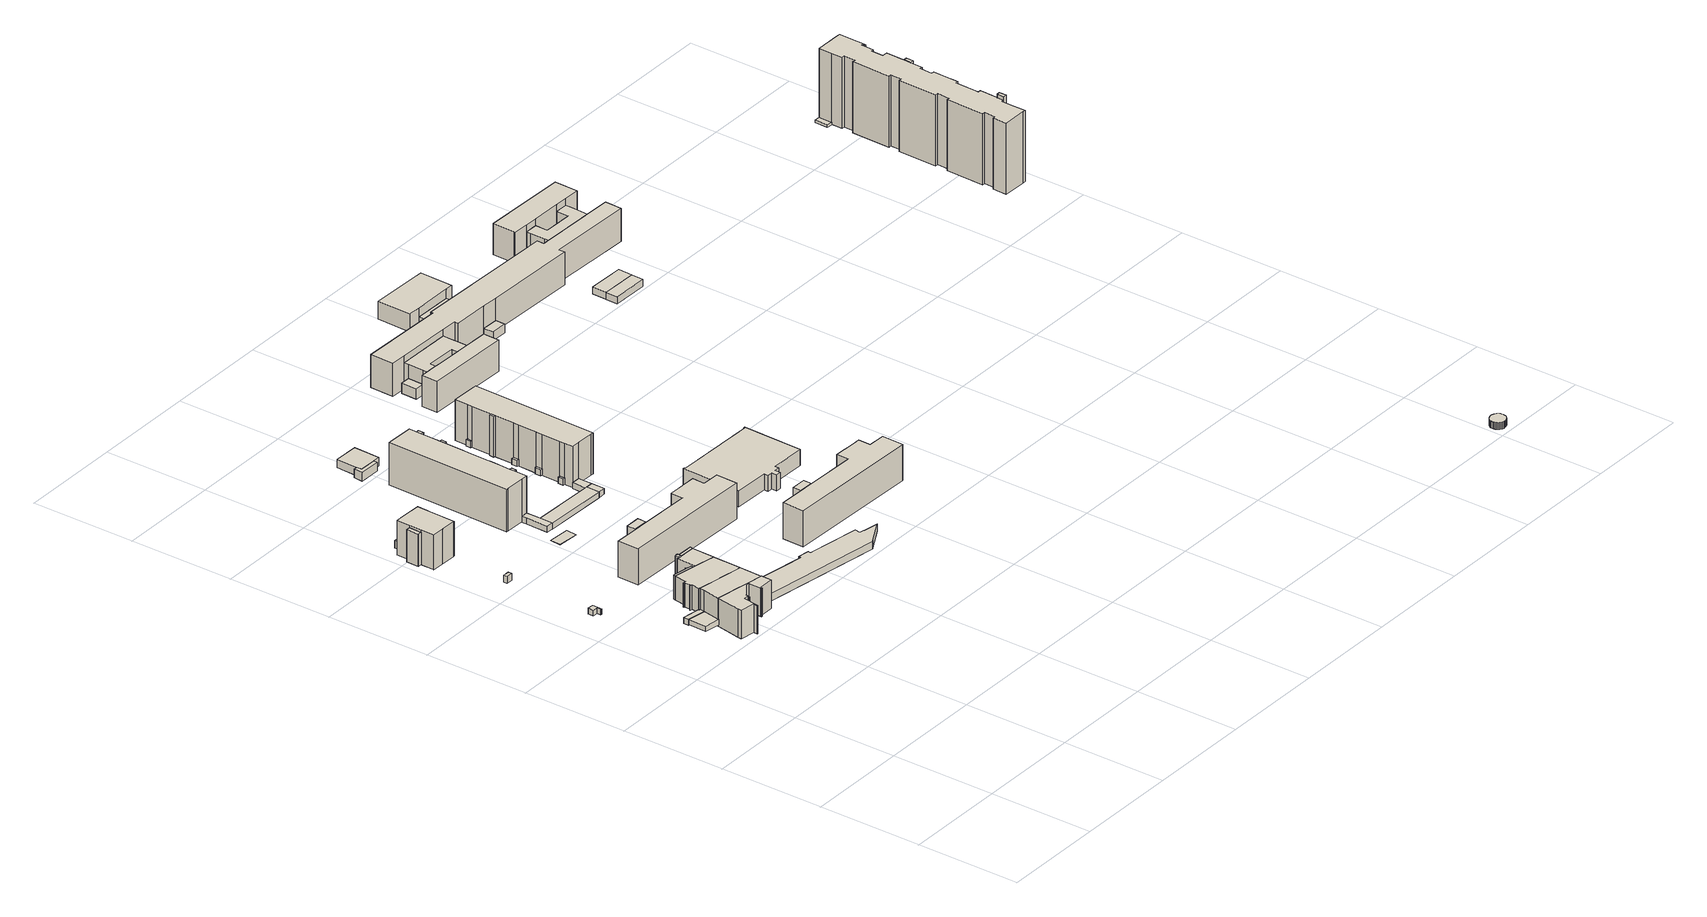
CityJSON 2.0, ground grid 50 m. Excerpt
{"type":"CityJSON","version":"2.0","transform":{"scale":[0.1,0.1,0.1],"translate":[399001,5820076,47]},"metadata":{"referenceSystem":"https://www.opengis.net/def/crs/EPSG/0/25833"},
"CityObjects":{
"building1":{"type":"Building","attributes":{"Gemeindeschluessel":"11000011","BezugspunktDach":"2200","function":"51009_1610","measuredHeight":2.75,"storeysAboveGround":0},"address":[{"country":"Germany","locality":"Berlin"}],"geometry":[{"type":"Solid","lod":"1","boundaries":[[[[0,1,2,3,4,5]],[[6,7,8,9,10,11]],[[6,11,5,4]],[[7,6,4,3]],[[8,7,3,2]],[[9,8,2,1]],[[10,9,1,0]],[[11,10,0,5]]]]}]},
"building2":{"type":"Building","attributes":{"Gemeindeschluessel":"11000011","BezugspunktDach":"2200","function":"51009_1610","measuredHeight":3.23,"storeysAboveGround":0},"address":[{"country":"Germany","locality":"Berlin"}],"geometry":[{"type":"Solid","lod":"1","boundaries":[[[[12,13,14,15]],[[16,17,18,19]],[[16,19,15,14]],[[17,16,14,13]],[[18,17,13,12]],[[19,18,12,15]]]]}]},
"building3":{"type":"Building","attributes":{"Gemeindeschluessel":"11000011","BezugspunktDach":"2200","function":"51009_1610","measuredHeight":2.9,"storeysAboveGround":0},"address":[{"country":"Germany","locality":"Berlin"}],"geometry":[{"type":"Solid","lod":"1","boundaries":[[[[20,21,22,23,24,25,26,27,28]],[[29,30,31,32,33,34,35,36,37]],[[29,37,28,27]],[[30,29,27,26]],[[31,30,26,25]],[[32,31,25,24]],[[33,32,24,23]],[[34,33,23,22]],[[35,34,22,21]],[[36,35,21,20]],[[37,36,20,28]]]]}]},
"building4":{"type":"Building","attributes":{"Gemeindeschluessel":"11000011","function":"31001_1010"},"address":[{"country":"Germany","locality":"Berlin","thoroughfareNumber":"19C","thoroughfareName":"Allee der Kosmonauten"}],"children":["building4-1","building4-2","building4-3","building4-4"]},
"building4-1":{"type":"BuildingPart","attributes":{"BezugspunktDach":"2200","measuredHeight":17.3,"storeysAboveGround":5},"parents":["building4"],"geometry":[{"type":"MultiSurface","lod":"1","boundaries":[[[38,39,40,41,42,43,44,45,46,47,48,49,50,51,52]],[[53,54,55,56,57,58,59,60,61,62,63,64,65,66,67]],[[53,67,52,51]],[[54,53,51,50]],[[68,69,70,50,49]],[[55,54,71,72]],[[56,55,49,48]],[[57,56,48,47]],[[58,57,47,46]],[[73,74,46,45]],[[59,58,74,75,76]],[[60,59,76,77,78,73,45,44]],[[79,80,81,82,83,61,60,44,43]],[[62,61,43,42]],[[63,62,42,41]],[[64,63,41,40]],[[65,64,40,39]],[[66,65,39,38]],[[67,66,38,52]],[[72,71,70,69,68]],[[76,75,74,73]],[[73,78,77,76]],[[83,82,81,80,79]]]}]},
"building4-2":{"type":"BuildingPart","attributes":{"BezugspunktDach":"2200","measuredHeight":12.44,"storeysAboveGround":5},"parents":["building4"],"geometry":[{"type":"MultiSurface","lod":"1","boundaries":[[[78,84,85,74]],[[86,87,77,75]],[[86,75,74,85]],[[88,89,90,85,84]],[[81,89,87,84,78]],[[87,86,91,90,89,88]],[[77,87,89,81]],[[75,77,78,74]]]}]},
"building4-3":{"type":"BuildingPart","attributes":{"BezugspunktDach":"2200","measuredHeight":15.33,"storeysAboveGround":5},"parents":["building4"],"geometry":[{"type":"MultiSurface","lod":"1","boundaries":[[[92,69,68,93,94,95]],[[96,97,72,71,98,99]],[[96,99,95,94]],[[97,96,94,93]],[[72,97,93,68]],[[98,71,69,92]],[[99,98,92,95]],[[72,100,68,69,71]]]}]},
"building4-4":{"type":"BuildingPart","attributes":{"BezugspunktDach":"2200","measuredHeight":3.48,"storeysAboveGround":5},"parents":["building4"],"geometry":[{"type":"Solid","lod":"1","boundaries":[[[[89,81,80,101,102,90]],[[103,104,83,82,105,106]],[[103,106,90,102]],[[104,103,102,101]],[[83,104,101,80]],[[105,82,81,77,87]],[[106,105,87,86,90]],[[82,83,80,81]],[[87,77,81,89]],[[89,90,86,87]]]]}]},
"building5":{"type":"Building","attributes":{"Gemeindeschluessel":"11000011","BezugspunktDach":"2200","function":"51009_1610","measuredHeight":3,"storeysAboveGround":0},"address":[{"country":"Germany","locality":"Berlin"}],"geometry":[{"type":"Solid","lod":"1","boundaries":[[[[107,108,109,110]],[[111,112,113,114]],[[111,114,110,109]],[[112,111,109,108]],[[113,112,108,107]],[[114,113,107,110]]]]}]},
"building6":{"type":"Building","attributes":{"Gemeindeschluessel":"11000011","BezugspunktDach":"2200","function":"51009_1610","measuredHeight":11.82,"storeysAboveGround":0},"address":[{"country":"Germany","locality":"Berlin"}],"geometry":[{"type":"Solid","lod":"1","boundaries":[[[[115,116,117,118]],[[119,120,121,122]],[[119,122,118,117]],[[120,119,117,116]],[[121,120,116,115]],[[122,121,115,118]]]]}]},
"building7":{"type":"Building","attributes":{"Gemeindeschluessel":"11000011","BezugspunktDach":"2200","function":"31001_2523","measuredHeight":0.053,"storeysAboveGround":1},"address":[{"country":"Germany","locality":"Berlin","thoroughfareNumber":"18 (1)","thoroughfareName":"Allee der Kosmonauten"}],"geometry":[{"type":"Solid","lod":"1","boundaries":[[[[123,124,125,126]],[[127,128,129,130]],[[127,130,126,125]],[[128,127,125,124]],[[129,128,124,123]],[[130,129,123,126]]]]}]},
"building8":{"type":"Building","attributes":{"Gemeindeschluessel":"11000011","BezugspunktDach":"2200","function":"51009_1610","measuredHeight":2.83,"storeysAboveGround":0},"address":[{"country":"Germany","locality":"Berlin"}],"geometry":[{"type":"Solid","lod":"1","boundaries":[[[[131,132,133,134,135,136]],[[137,138,139,140,141,142]],[[137,142,136,135]],[[138,137,135,134]],[[139,138,134,133]],[[140,139,133,132]],[[141,140,132,131]],[[142,141,131,136]]]]}]},
"building9":{"type":"Building","attributes":{"Gemeindeschluessel":"11000011","function":"31001_3022"},"address":[{"country":"Germany","locality":"Berlin","thoroughfareNumber":"18 (4)","thoroughfareName":"Allee der Kosmonauten"}],"children":["building9-1","building9-2","building9-3","building9-4","building9-5","building9-6","building9-7","building9-8"]},
"building9-1":{"type":"BuildingPart","attributes":{"BezugspunktDach":"2200","measuredHeight":13.58,"storeysAboveGround":4},"parents":["building9"],"geometry":[{"type":"MultiSurface","lod":"1","boundaries":[[[143,144,145,146,147,148,149,150,151,152,153,154,155,156,157,158,159,160,161,162,163,164,165,166]],[[167,168,169,170,171,172,173,174,175,176,177,178,179,180,181,182,183,184,185,186,187,188,189,190]],[[167,190,166,165]],[[168,167,165,164]],[[169,168,191,192,193,194,195,164,163]],[[170,169,196,197,198,199,163,162]],[[200,198,197,201,171,170,162,161]],[[202,200,203,161,160]],[[172,171,201,204]],[[173,172,205,204,206,207,202,160,159]],[[208,209,210,159,158]],[[175,174,158,157]],[[176,175,157,156]],[[177,176,156,155]],[[178,177,155,154]],[[179,178,154,153]],[[180,179,153,152]],[[181,180,152,151]],[[182,181,151,150]],[[183,182,150,149]],[[184,183,149,148]],[[185,184,148,147]],[[186,185,147,146]],[[187,186,146,145]],[[188,187,145,144]],[[189,188,144,143]],[[190,189,143,166]],[[195,194,193,192,191]],[[199,198,197,196]],[[201,197,198,200]],[[204,201,203,200,202]],[[202,207,206,204,205]],[[211,174,173,210,209,208]]]}]},
"building9-2":{"type":"BuildingPart","attributes":{"BezugspunktDach":"2200","measuredHeight":11.63,"storeysAboveGround":4},"parents":["building9"],"geometry":[{"type":"MultiSurface","lod":"1","boundaries":[[[212,213,214,215,216,217,218,219,220,221,222,223,224,225,226,227]],[[228,229,230,231,232,233,234,235,236,237,238,239,240,241,242,243]],[[228,243,227,226]],[[229,228,226,225]],[[230,229,225,224]],[[231,230,224,223]],[[232,231,223,222]],[[233,232,222,221]],[[234,233,221,220]],[[236,235,219,218]],[[238,237,217,216]],[[242,241,213,212]],[[243,242,212,227]],[[234,220,219,235]],[[236,244,218,217,237,245]],[[239,238,216,215]],[[239,246,215,214,240]],[[247,241,240,214,213]]]}]},
"building9-3":{"type":"BuildingPart","attributes":{"BezugspunktDach":"2200","measuredHeight":11.73,"storeysAboveGround":4},"parents":["building9"],"geometry":[{"type":"Solid","lod":"1","boundaries":[[[[248,249,250,251,252,253,254,255,256]],[[257,258,259,260,261,262,263,237,236]],[[257,236,256,255]],[[258,257,255,254]],[[259,258,254,253]],[[260,259,253,252]],[[261,260,252,251]],[[262,261,251,250]],[[237,263,249,248]],[[236,237,248,256],[236,218,217,237]],[[263,262,250,249]],[[218,236,237,217]]]]}]},
"building9-4":{"type":"BuildingPart","attributes":{"BezugspunktDach":"2200","measuredHeight":2.56,"storeysAboveGround":4},"parents":["building9"],"geometry":[{"type":"MultiSurface","lod":"1","boundaries":[[[194,193,22,21,20,264]],[[265,266,267,192,191,268]],[[265,268,264,20]],[[266,265,20,21]],[[267,266,21,22]],[[192,267,269,196,193]],[[268,191,194,264]],[[22,193,196,269]],[[192,193,194,191]]]}]},
"building9-5":{"type":"BuildingPart","attributes":{"BezugspunktDach":"2200","measuredHeight":3.49,"storeysAboveGround":4},"parents":["building9"],"geometry":[{"type":"MultiSurface","lod":"1","boundaries":[[[270,271,272,273,274,275,276,277,278,279,280,281,209,208]],[[282,283,284,285,286,287,288,289,290,291,292,293,294,295]],[[282,295,174,173]],[[283,282,206,296,281]],[[284,283,281,280]],[[285,284,280,279]],[[286,285,279,278]],[[287,286,278,277]],[[288,287,277,276]],[[289,288,276,275]],[[290,289,275,274]],[[291,290,274,273]],[[292,291,273,272]],[[293,292,272,271]],[[294,293,271,270]],[[295,294,270,208]],[[173,174,208,209]],[[297,209,281,296,206]]]}]},
"building9-6":{"type":"BuildingPart","attributes":{"BezugspunktDach":"2200","measuredHeight":12.5,"storeysAboveGround":4},"parents":["building9"],"geometry":[{"type":"MultiSurface","lod":"1","boundaries":[[[198,200,202,207,216,215,214,213,298,299,300,301,302,199]],[[269,303,304,305,306,307,308,309,296,206,204,201,197,196]],[[269,22,193,199,302]],[[303,269,302,301]],[[304,303,301,300]],[[305,304,300,299]],[[306,305,299,298]],[[307,306,298,213]],[[213,241,240,308,307,213,214]],[[214,240,239,309,308,214,215]],[[238,296,309,215,216],[216,215,239,238]],[[206,209,281,216,207]],[[196,193,22,269]],[[240,241,213,214]],[[239,240,214,215]],[[216,238,239,215]],[[296,281,209,206]],[[204,206,207,202]],[[204,310,202,200,201]],[[311,197,201,200,198]],[[197,312,198,199,196]]]}]},
"building9-7":{"type":"BuildingPart","attributes":{"BezugspunktDach":"2200","measuredHeight":11.63,"storeysAboveGround":4},"parents":["building9"],"geometry":[{"type":"Solid","lod":"1","boundaries":[[[[219,313,314,315,316,317,318,319,320,220]],[[321,322,323,324,325,326,327,328,235,234]],[[321,234,220,320]],[[322,321,320,319]],[[323,322,319,318]],[[324,323,318,317]],[[325,324,317,316]],[[326,325,316,315]],[[327,326,315,314]],[[328,327,314,313]],[[235,328,313,219]],[[235,219,220,234]]]]}]},
"building9-8":{"type":"BuildingPart","attributes":{"BezugspunktDach":"2200","measuredHeight":11.85,"storeysAboveGround":4},"parents":["building9"],"geometry":[{"type":"MultiSurface","lod":"1","boundaries":[[[329,330,331,332,333,334]],[[335,336,337,338,263,262]],[[335,262,334,333]],[[336,335,333,332]],[[337,336,332,331]],[[338,337,331,330]],[[263,338,330,329]],[[250,249,329,334]],[[262,263,249,250]]]}]},
"building10":{"type":"Building","attributes":{"name":"Hein-Moeller-Schule","Gemeindeschluessel":"11000011","function":"31001_3022"},"address":[{"country":"Germany","locality":"Berlin","thoroughfareNumber":"18","thoroughfareName":"Allee der Kosmonauten"}],"children":["building10-1","building10-2","building10-3"]},
"building10-1":{"type":"BuildingPart","attributes":{"BezugspunktDach":"2200","measuredHeight":17.1,"storeysAboveGround":5},"parents":["building10"],"geometry":[{"type":"MultiSurface","lod":"1","boundaries":[[[339,340,341,342,343,344,345,346,347,348,349,350]],[[351,352,353,354,355,356,357,358,359,360,361,362]],[[351,362,350,349]],[[352,351,349,348]],[[353,352,363,364]],[[354,353,347,346]],[[355,354,346,345]],[[356,355,345,344]],[[365,366,367,368,357,356,344,343]],[[358,357,343,342]],[[359,358,342,341]],[[360,359,341,340]],[[361,360,340,339]],[[362,361,339,350]],[[364,363,348,347]],[[368,367,366,365]]]}]},
"building10-2":{"type":"BuildingPart","attributes":{"BezugspunktDach":"2200","measuredHeight":3.68,"storeysAboveGround":5},"parents":["building10"],"geometry":[{"type":"Solid","lod":"1","boundaries":[[[[365,369,370,366]],[[371,372,368,367]],[[371,367,366,370]],[[372,371,370,369]],[[368,372,369,365]],[[367,368,365,366]]]]}]},
"building10-3":{"type":"BuildingPart","attributes":{"BezugspunktDach":"2200","measuredHeight":17.15,"storeysAboveGround":5},"parents":["building10"],"geometry":[{"type":"MultiSurface","lod":"1","boundaries":[[[373,374,375,376]],[[377,378,364,363]],[[377,363,376,375]],[[378,377,375,374]],[[364,378,374,373]],[[363,348,347,379,373,376]],[[364,379,347,348,363]]]}]},
"building11":{"type":"Building","attributes":{"Gemeindeschluessel":"11000011","BezugspunktDach":"2200","function":"31001_1024","measuredHeight":20.33,"storeysAboveGround":6},"address":[{"country":"Germany","locality":"Berlin","thoroughfareNumber":"20","thoroughfareName":"Allee der Kosmonauten"}],"geometry":[{"type":"Solid","lod":"1","boundaries":[[[[380,381,382,383,384,385,386,387,388,389,390,391,392,393,394,395,396]],[[397,398,399,400,401,402,403,404,405,406,407,408,409,410,411,412,413]],[[397,413,396,395]],[[398,397,395,394]],[[399,398,394,393]],[[400,399,393,392]],[[401,400,392,391]],[[402,401,391,390]],[[403,402,390,389]],[[404,403,389,388]],[[405,404,388,387]],[[406,405,387,386]],[[407,406,386,385]],[[408,407,385,384]],[[409,408,384,383]],[[410,409,383,382]],[[411,410,382,381]],[[412,411,381,380]],[[413,412,380,396]]]]}]},
"building12":{"type":"Building","attributes":{"Gemeindeschluessel":"11000011","BezugspunktDach":"2200","function":"51009_1610","measuredHeight":20.14,"storeysAboveGround":0},"address":[{"country":"Germany","locality":"Berlin"}],"geometry":[{"type":"Solid","lod":"1","boundaries":[[[[414,415,384,383]],[[416,417,418,419]],[[416,419,383,384]],[[417,416,384,415]],[[418,417,415,414]],[[419,418,414,383]]]]}]},
"building13":{"type":"Building","attributes":{"Gemeindeschluessel":"11000011","BezugspunktDach":"2200","function":"51009_1610","measuredHeight":3,"storeysAboveGround":0},"address":[{"country":"Germany","locality":"Berlin"}],"geometry":[{"type":"Solid","lod":"1","boundaries":[[[[420,421,422,423]],[[424,425,426,427]],[[424,427,423,422]],[[425,424,422,421]],[[426,425,421,420]],[[427,426,420,423]]]]}]},
"building14":{"type":"Building","attributes":{"Gemeindeschluessel":"11000011","BezugspunktDach":"2200","function":"51009_1610","measuredHeight":4.1,"storeysAboveGround":0},"address":[{"country":"Germany","locality":"Berlin"}],"geometry":[{"type":"Solid","lod":"1","boundaries":[[[[428,429,430,431,432,433]],[[434,435,436,437,438,439]],[[434,439,433,432]],[[435,434,432,431]],[[436,435,431,430]],[[437,436,430,429]],[[438,437,429,428]],[[439,438,428,433]]]]}]},
"building15":{"type":"Building","attributes":{"Gemeindeschluessel":"11000011","BezugspunktDach":"2200","function":"51009_1610","measuredHeight":7.69,"storeysAboveGround":0},"address":[{"country":"Germany","locality":"Berlin"}],"geometry":[{"type":"Solid","lod":"1","boundaries":[[[[440,441,442,443]],[[444,445,446,447]],[[444,447,443,442]],[[445,444,442,441]],[[446,445,441,440]],[[447,446,440,443]]]]}]},
"building16":{"type":"Building","attributes":{"Gemeindeschluessel":"11000011","BezugspunktDach":"2200","function":"31001_2140","measuredHeight":2.82,"storeysAboveGround":1},"address":[{"country":"Germany","locality":"Berlin","thoroughfareNumber":"20 (2)","thoroughfareName":"Allee der Kosmonauten"}],"geometry":[{"type":"Solid","lod":"1","boundaries":[[[[448,449,450,451,452]],[[453,454,455,456,457]],[[453,457,452,451]],[[454,453,451,450]],[[455,454,450,449]],[[456,455,449,448]],[[457,456,448,452]]]]}]},
"building17":{"type":"Building","attributes":{"Gemeindeschluessel":"11000011","BezugspunktDach":"2200","function":"51009_1610","measuredHeight":19.96,"storeysAboveGround":0},"address":[{"country":"Germany","locality":"Berlin"}],"geometry":[{"type":"Solid","lod":"1","boundaries":[[[[458,459,390,389]],[[460,461,462,463]],[[460,463,389,390]],[[461,460,390,459]],[[462,461,459,458]],[[463,462,458,389]]]]}]},
"building18":{"type":"Building","attributes":{"Gemeindeschluessel":"11000011","BezugspunktDach":"2200","function":"31001_2523","measuredHeight":4.01,"storeysAboveGround":1},"address":[{"country":"Germany","locality":"Berlin","thoroughfareNumber":"22 (5)","thoroughfareName":"Allee der Kosmonauten"}],"geometry":[{"type":"Solid","lod":"1","boundaries":[[[[429,464,465,466,431,430]],[[467,468,469,470,471,472]],[[467,472,430,431]],[[468,467,431,466]],[[469,468,466,465]],[[470,469,465,464]],[[471,470,464,429]],[[472,471,429,430]]]]}]},
"building19":{"type":"Building","attributes":{"Gemeindeschluessel":"11000011","BezugspunktDach":"2200","function":"51009_1610","measuredHeight":19.93,"storeysAboveGround":0},"address":[{"country":"Germany","locality":"Berlin"}],"geometry":[{"type":"Solid","lod":"1","boundaries":[[[[473,474,392,391]],[[475,476,477,478]],[[475,478,391,392]],[[476,475,392,474]],[[477,476,474,473]],[[478,477,473,391]]]]}]},
"building20":{"type":"Building","attributes":{"Gemeindeschluessel":"11000011","function":"51009_1610"},"address":[{"country":"Germany","locality":"Berlin"}],"children":["building20-1","building20-2"]},
"building20-1":{"type":"BuildingPart","attributes":{"BezugspunktDach":"2200","measuredHeight":2.73,"storeysAboveGround":0},"parents":["building20"],"geometry":[{"type":"Solid","lod":"1","boundaries":[[[[449,479,480,481,482,450]],[[483,484,485,486,455,454]],[[483,454,450,482]],[[484,483,482,481]],[[485,484,481,480]],[[486,485,480,479]],[[454,455,449,450]],[[455,486,479,449]]]]}]},
"building20-2":{"type":"BuildingPart","attributes":{"BezugspunktDach":"2200","measuredHeight":2.73,"storeysAboveGround":0},"parents":["building20"],"geometry":[{"type":"Solid","lod":"1","boundaries":[[[[487,479,449,448]],[[455,486,488,456]],[[455,456,448,449]],[[488,486,479,487]],[[456,488,487,448]],[[486,455,449,479]]]]}]},
"building21":{"type":"Building","attributes":{"Gemeindeschluessel":"11000011","BezugspunktDach":"2200","function":"51009_1610","measuredHeight":3,"storeysAboveGround":0},"address":[{"country":"Germany","locality":"Berlin"}],"geometry":[{"type":"Solid","lod":"1","boundaries":[[[[489,490,491,492]],[[493,494,495,496]],[[493,496,492,491]],[[494,493,491,490]],[[495,494,490,489]],[[496,495,489,492]]]]}]},
"building22":{"type":"Building","attributes":{"Gemeindeschluessel":"11000011","BezugspunktDach":"2200","function":"51009_1610","measuredHeight":3,"storeysAboveGround":0},"address":[{"country":"Germany","locality":"Berlin"}],"geometry":[{"type":"Solid","lod":"1","boundaries":[[[[497,498,499,500]],[[501,502,503,504]],[[501,504,500,499]],[[502,501,499,498]],[[503,502,498,497]],[[504,503,497,500]]]]}]},
"building23":{"type":"Building","attributes":{"Gemeindeschluessel":"11000011","BezugspunktDach":"2200","function":"51009_1610","measuredHeight":3,"storeysAboveGround":0},"address":[{"country":"Germany","locality":"Berlin"}],"geometry":[{"type":"Solid","lod":"1","boundaries":[[[[505,506,507,508]],[[509,510,511,512]],[[509,512,508,507]],[[510,509,507,506]],[[511,510,506,505]],[[512,511,505,508]]]]}]},
"building24":{"type":"Building","attributes":{"Gemeindeschluessel":"11000011","BezugspunktDach":"2200","function":"51009_1610","measuredHeight":19.4,"storeysAboveGround":0},"address":[{"country":"Germany","locality":"Berlin"}],"geometry":[{"type":"Solid","lod":"1","boundaries":[[[[513,514,515,516]],[[517,518,519,520]],[[517,520,516,515]],[[518,517,515,514]],[[519,518,514,513]],[[520,519,513,516]]]]}]},
"building25":{"type":"Building","attributes":{"Gemeindeschluessel":"11000011","BezugspunktDach":"2200","function":"31001_1024","measuredHeight":19.69,"storeysAboveGround":6},"address":[{"country":"Germany","locality":"Berlin","thoroughfareNumber":"20 (1)","thoroughfareName":"Allee der Kosmonauten"}],"geometry":[{"type":"Solid","lod":"1","boundaries":[[[[521,522,523,524,525,526,527,528,514,513,529,530,531,532,533,534,535]],[[536,537,538,539,540,541,542,543,544,545,546,547,548,549,550,551,552]],[[536,552,535,534]],[[537,536,534,533]],[[538,537,533,532]],[[539,538,532,531]],[[540,539,531,530]],[[541,540,530,529]],[[542,541,529,513]],[[543,542,513,514]],[[544,543,514,528]],[[545,544,528,527]],[[546,545,527,526]],[[547,546,526,525]],[[548,547,525,524]],[[549,548,524,523]],[[550,549,523,522]],[[551,550,522,521]],[[552,551,521,535]]]]}]},
"building26":{"type":"Building","attributes":{"Gemeindeschluessel":"11000011","BezugspunktDach":"2200","function":"51009_1610","measuredHeight":3,"storeysAboveGround":0},"address":[{"country":"Germany","locality":"Berlin"}],"geometry":[{"type":"Solid","lod":"1","boundaries":[[[[553,554,555,556]],[[557,558,559,560]],[[557,560,556,555]],[[558,557,555,554]],[[559,558,554,553]],[[560,559,553,556]]]]}]},
"building27":{"type":"Building","attributes":{"name":"Oberstufenzentrum Energietechnik II","Gemeindeschluessel":"11000011","function":"31001_3022"},"address":[{"country":"Germany","locality":"Berlin","thoroughfareNumber":"18 (3)","thoroughfareName":"Allee der Kosmonauten"}],"children":["building27-1","building27-2","building27-3"]},
"building27-1":{"type":"BuildingPart","attributes":{"BezugspunktDach":"2200","measuredHeight":17.31,"storeysAboveGround":5},"parents":["building27"],"geometry":[{"type":"MultiSurface","lod":"1","boundaries":[[[561,562,563,564,565,566,567,568,569,570,571,572]],[[573,574,575,576,577,578,579,580,581,582,583,584]],[[573,584,572,571]],[[574,573,571,570]],[[575,574,570,585,586]],[[576,575,569,568]],[[577,576,568,567]],[[578,577,567,566]],[[587,588,589,590,579,578,566,565]],[[580,579,565,564]],[[581,580,564,563]],[[582,581,563,562]],[[583,582,562,561]],[[584,583,561,572]],[[586,585,570,569]],[[590,589,588,587]]]}]},
"building27-2":{"type":"BuildingPart","attributes":{"BezugspunktDach":"2200","measuredHeight":17.15,"storeysAboveGround":5},"parents":["building27"],"geometry":[{"type":"MultiSurface","lod":"1","boundaries":[[[591,592,593,594]],[[595,596,586,585]],[[595,585,594,593]],[[596,595,593,592]],[[586,596,592,591]],[[585,570,569,591,594]],[[586,597,569,570,585]]]}]},
"building27-3":{"type":"BuildingPart","attributes":{"BezugspunktDach":"2200","measuredHeight":5.05,"storeysAboveGround":5},"parents":["building27"],"geometry":[{"type":"Solid","lod":"1","boundaries":[[[[587,598,599,588]],[[600,601,590,589]],[[600,589,588,599]],[[601,600,599,598]],[[590,601,598,587]],[[589,590,587,588]]]]}]},
"building28":{"type":"Building","attributes":{"Gemeindeschluessel":"11000011","BezugspunktDach":"2200","function":"31001_3211","measuredHeight":7.7,"storeysAboveGround":2},"address":[{"country":"Germany","locality":"Berlin","thoroughfareNumber":"18 (2)","thoroughfareName":"Allee der Kosmonauten"}],"geometry":[{"type":"Solid","lod":"1","boundaries":[[[[602,603,604,605,606,607,608,609,610,611,612,613,614,615,616,617]],[[618,619,620,621,622,623,624,625,626,627,628,629,630,631,632,633]],[[618,633,617,616]],[[619,618,616,615]],[[620,619,615,614]],[[621,620,614,613]],[[622,621,613,612]],[[623,622,612,611]],[[624,623,611,610]],[[625,624,610,609]],[[626,625,609,608]],[[627,626,608,607]],[[628,627,607,606]],[[629,628,606,605]],[[630,629,605,604]],[[631,630,604,603]],[[632,631,603,602]],[[633,632,602,617]]]]}]},
"building29":{"type":"Building","attributes":{"Gemeindeschluessel":"11000011","BezugspunktDach":"2200","function":"51009_1610","measuredHeight":5,"storeysAboveGround":0},"address":[{"country":"Germany","locality":"Berlin"}],"geometry":[{"type":"Solid","lod":"1","boundaries":[[[[634,635,636,637]],[[638,639,640,641]],[[638,641,637,636]],[[639,638,636,635]],[[640,639,635,634]],[[641,640,634,637]]]]}]},
"building30":{"type":"Building","attributes":{"Gemeindeschluessel":"11000011","BezugspunktDach":"2200","function":"51009_1610","measuredHeight":4.64,"storeysAboveGround":0},"address":[{"country":"Germany","locality":"Berlin"}],"geometry":[{"type":"Solid","lod":"1","boundaries":[[[[642,643,644,645]],[[646,647,648,649]],[[646,649,645,644]],[[647,646,644,643]],[[648,647,643,642]],[[649,648,642,645]]]]}]},
"building31":{"type":"Building","attributes":{"Gemeindeschluessel":"11000011","function":"31001_3020"},"address":[{"country":"Germany","locality":"Berlin","thoroughfareNumber":"22","thoroughfareName":"Allee der Kosmonauten"}],"children":["building31-1","building31-2","building31-3","building31-4","building31-5","building31-6","building31-7","building31-8"]},
"building31-1":{"type":"BuildingPart","attributes":{"BezugspunktDach":"2200","measuredHeight":14.92,"storeysAboveGround":4},"parents":["building31"],"geometry":[{"type":"MultiSurface","lod":"1","boundaries":[[[650,651,652,653,654,655,656,657]],[[658,659,660,661,662,663,664,665]],[[658,665,657,656]],[[659,658,656,655]],[[666,667,655,654]],[[660,659,668,669,670]],[[661,660,654,653]],[[671,672,653,652]],[[662,661,673,674]],[[663,662,652,651]],[[664,663,651,650]],[[665,664,650,657]],[[670,669,668,667,666]],[[674,673,672,671]]]}]},
"building31-2":{"type":"BuildingPart","attributes":{"BezugspunktDach":"2200","measuredHeight":11.68,"storeysAboveGround":4},"parents":["building31"],"geometry":[{"type":"MultiSurface","lod":"1","boundaries":[[[666,675,676,672,671,677,678,679,680,681,682,667]],[[640,639,683,684,685,686,674,673,687,688,669,668]],[[640,668,667,682]],[[639,640,682,681]],[[683,639,681,680]],[[685,684,679,678]],[[686,685,678,677]],[[674,686,677,671]],[[687,673,672,676]],[[688,687,676,675]],[[669,688,675,666]],[[689,684,683,680,679]],[[673,674,671,672]],[[668,669,666,667]]]}]},
"building31-3":{"type":"BuildingPart","attributes":{"BezugspunktDach":"2200","measuredHeight":11.57,"storeysAboveGround":4},"parents":["building31"],"geometry":[{"type":"Solid","lod":"1","boundaries":[[[[690,691,692,693,694,695,696,697,698,699,700,701]],[[702,703,704,705,706,707,708,709,710,711,712,713]],[[702,713,701,700]],[[703,702,700,699]],[[704,703,699,698]],[[706,705,697,696]],[[707,706,696,695]],[[708,707,695,694]],[[710,709,693,692]],[[711,710,692,691]],[[712,711,691,690]],[[705,704,698,697]],[[709,708,694,693]],[[713,712,690,701]]]]}]},
"building31-4":{"type":"BuildingPart","attributes":{"BezugspunktDach":"2200","measuredHeight":4.14,"storeysAboveGround":4},"parents":["building31"],"geometry":[{"type":"Solid","lod":"1","boundaries":[[[[714,715,716,717,718,719,720,721,722,723,724,725,726,727,728,729]],[[730,731,732,733,734,735,736,737,738,739,740,741,742,743,744,745]],[[730,745,729,728]],[[731,730,728,727]],[[732,731,727,726]],[[733,732,726,725]],[[735,734,724,723]],[[736,735,723,722]],[[737,736,722,721]],[[738,737,721,720]],[[739,738,720,719]],[[740,739,719,718]],[[741,740,718,717]],[[743,742,716,715]],[[744,743,715,714]],[[745,744,714,729]],[[734,733,725,724]],[[742,741,717,716]]]]}]},
"building31-5":{"type":"BuildingPart","attributes":{"BezugspunktDach":"2200","measuredHeight":8.53,"storeysAboveGround":4},"parents":["building31"],"geometry":[{"type":"MultiSurface","lod":"1","boundaries":[[[746,747,748,749,750,751]],[[752,753,754,734,733,755]],[[752,755,751,750]],[[753,752,750,749]],[[754,753,749,748]],[[734,754,748,747]],[[725,724,734,733,734,747,746]],[[755,733,746,751]],[[733,734,724,725]]]}]},
"building31-6":{"type":"BuildingPart","attributes":{"BezugspunktDach":"2200","measuredHeight":4.13,"storeysAboveGround":4},"parents":["building31"],"geometry":[{"type":"Solid","lod":"1","boundaries":[[[[756,757,758,759]],[[760,761,762,763]],[[760,763,759,758]],[[762,761,757,756]],[[763,762,756,759]],[[761,760,758,757]]]]}]},
"building31-7":{"type":"BuildingPart","attributes":{"BezugspunktDach":"2200","measuredHeight":15.72,"storeysAboveGround":4},"parents":["building31"],"geometry":[{"type":"MultiSurface","lod":"1","boundaries":[[[764,765,766,767,768,769,770,771,772,773,774,775,776,777,778,779,780,781,782,783]],[[784,785,786,787,788,789,790,791,792,793,794,795,796,797,798,799,800,801,802,803]],[[784,803,783,782]],[[785,784,782,781]],[[786,785,781,780]],[[787,786,780,779]],[[717,716,742,741,788,787,779,778]],[[789,788,778,777]],[[790,789,777,776]],[[791,790,776,775]],[[792,791,775,774],[713,712,690,701]],[[793,792,774,773]],[[794,793,773,772]],[[795,794,772,771]],[[796,795,771,770]],[[797,796,770,769]],[[758,757,804,769,768]],[[798,797,761,760]],[[799,798,768,767]],[[800,799,767,766]],[[801,800,766,765]],[[802,801,765,764],[684,683,680,679]],[[803,802,764,783]],[[741,742,716,717]],[[690,712,713,701]],[[760,761,804,757,758]],[[680,683,684,679]]]}]},
"building31-8":{"type":"BuildingPart","attributes":{"BezugspunktDach":"2200","measuredHeight":14.96,"storeysAboveGround":4},"parents":["building31"],"geometry":[{"type":"MultiSurface","lod":"1","boundaries":[[[805,806,807,808,809,810,811,812,813]],[[814,815,816,817,709,708,705,704,818]],[[814,818,813,812]],[[815,814,812,811]],[[816,815,811,810]],[[817,816,810,809]],[[709,817,809,808]],[[694,693,808,807]],[[705,708,807,806]],[[698,697,705,704,705,806,805]],[[818,704,805,813]],[[708,709,693,694]],[[704,705,697,698]]]}]},
"building32":{"type":"Building","attributes":{"Gemeindeschluessel":"11000011","BezugspunktDach":"2200","function":"51009_1610","measuredHeight":3.45,"storeysAboveGround":0},"address":[{"country":"Germany","locality":"Berlin"}],"geometry":[{"type":"Solid","lod":"1","boundaries":[[[[819,820,821,822]],[[823,824,825,826]],[[823,826,822,821]],[[824,823,821,820]],[[825,824,820,819]],[[826,825,819,822]]]]}]},
"building33":{"type":"Building","attributes":{"Gemeindeschluessel":"11000011","BezugspunktDach":"2200","function":"31001_2120","measuredHeight":3.34,"storeysAboveGround":1},"address":[{"country":"Germany","locality":"Berlin","thoroughfareNumber":"22 (1)","thoroughfareName":"Allee der Kosmonauten"}],"geometry":[{"type":"Solid","lod":"1","boundaries":[[[[820,827,828,821]],[[829,830,831,832]],[[829,832,821,828]],[[830,829,828,827]],[[831,830,827,820]],[[832,831,820,821]]]]}]},
"building34":{"type":"Building","attributes":{"Gemeindeschluessel":"11000011","BezugspunktDach":"2200","function":"31001_3080","measuredHeight":3.21,"storeysAboveGround":1},"address":[{"country":"Germany","locality":"Berlin","thoroughfareNumber":"20 (15)","thoroughfareName":"Gudrunstraße"}],"geometry":[{"type":"Solid","lod":"1","boundaries":[[[[833,834,835,836,837,838,839,840,841,842,843,844,845,846,847,848,849,850,851,852,853,854,855,856,857,858,859,860,861,862,863,864,865,866,867]],[[868,869,870,871,872,873,874,875,876,877,878,879,880,881,882,883,884,885,886,887,888,889,890,891,892,893,894,895,896,897,898,899,900,901,902]],[[868,902,867,866]],[[869,868,866,865]],[[870,869,865,864]],[[871,870,864,863]],[[872,871,863,862]],[[873,872,862,861]],[[874,873,861,860]],[[875,874,860,859]],[[876,875,859,858]],[[877,876,858,857]],[[878,877,857,856]],[[879,878,856,855]],[[880,879,855,854]],[[881,880,854,853]],[[882,881,853,852]],[[883,882,852,851]],[[884,883,851,850]],[[885,884,850,849]],[[886,885,849,848]],[[887,886,848,847]],[[888,887,847,846]],[[889,888,846,845]],[[890,889,845,844]],[[891,890,844,843]],[[892,891,843,842]],[[893,892,842,841]],[[894,893,841,840]],[[895,894,840,839]],[[896,895,839,838]],[[897,896,838,837]],[[898,897,837,836]],[[899,898,836,835]],[[900,899,835,834]],[[901,900,834,833]],[[902,901,833,867]]]]}]},
"building35":{"type":"Building","attributes":{"Gemeindeschluessel":"11000011","BezugspunktDach":"2200","function":"51009_1610","measuredHeight":35.23,"storeysAboveGround":0},"address":[{"country":"Germany","locality":"Berlin"}],"geometry":[{"type":"Solid","lod":"1","boundaries":[[[[903,904,905,906]],[[907,908,909,910]],[[907,910,906,905]],[[908,907,905,904]],[[909,908,904,903]],[[910,909,903,906]]]]}]},
"building36":{"type":"Building","attributes":{"Gemeindeschluessel":"11000011","BezugspunktDach":"2200","function":"31001_1120","measuredHeight":33.97,"storeysAboveGround":11},"address":[{"country":"Germany","locality":"Berlin","thoroughfareNumber":"61, 63, 65, 67","thoroughfareName":"Rhinstraße"}],"geometry":[{"type":"MultiSurface","lod":"1","boundaries":[[[911,912,913,914,915,916,917,918,919,920,921,922,923,924,925,926,927,928,929,930,931,932,933,934,935,936,937,938,939,940,941,942,943,944,945,946,947,948,949,950,951,952,953,954,955,956,957,958,959,960,961]],[[962,963,964,965,966,967,968,969,970,971,972,973,974,975,976,977,978,979,980,981,982,983,984,985,986,987,988,989,990,991,992,993,994,995,996,997,998,999,1000,1001,1002,1003,1004,1005,1006,1007,1008,1009,1010,1011,1012]],[[962,1012,961,960]],[[963,962,960,959]],[[964,963,959,958]],[[965,964,958,957]],[[966,965,957,956]],[[967,966,956,955]],[[968,967,955,954]],[[969,968,954,953]],[[970,969,953,952]],[[971,970,952,951]],[[972,971,951,950]],[[973,972,950,949]],[[974,973,949,948]],[[975,974,948,947]],[[976,975,947,946]],[[977,976,946,945]],[[978,977,945,944]],[[979,978,944,943]],[[980,979,943,942]],[[981,980,942,941]],[[982,981,941,940]],[[983,982,940,939]],[[984,983,939,938]],[[985,984,938,937]],[[986,985,937,936]],[[987,986,936,935]],[[988,987,935,934]],[[989,988,934,933]],[[990,989,933,932]],[[991,990,932,931]],[[992,991,931,930]],[[993,992,930,929]],[[994,993,929,928]],[[995,994,928,927]],[[996,995,927,926]],[[997,996,926,925]],[[998,997,925,924]],[[999,998,924,923]],[[1000,999,923,922]],[[1001,922,921]],[[1002,1001,921,920]],[[1003,1002,920,919]],[[1004,1003,919,918]],[[1005,1004,918,917]],[[1006,1005,917,916]],[[1007,1006,916,915]],[[1008,1007,915,914]],[[1009,1008,914,913]],[[1010,1009,913,912]],[[1011,1010,912,911]],[[1012,1011,911,961]]]}]},
"building37":{"type":"Building","attributes":{"Gemeindeschluessel":"11000011","BezugspunktDach":"2200","function":"51009_1610","measuredHeight":6.63,"storeysAboveGround":0},"address":[{"country":"Germany","locality":"Berlin"}],"geometry":[{"type":"Solid","lod":"1","boundaries":[[[[1013,1014,1015,1016]],[[1017,1018,1019,1020]],[[1017,1020,1016,1015]],[[1018,1017,1015,1014]],[[1019,1018,1014,1013]],[[1020,1019,1013,1016]]]]}]},
"building38":{"type":"Building","attributes":{"Gemeindeschluessel":"11000011","BezugspunktDach":"2200","function":"31001_2520","measuredHeight":1.16,"storeysAboveGround":1},"address":[{"country":"Germany","locality":"Berlin","thoroughfareNumber":"61 (1)","thoroughfareName":"Rhinstraße"}],"geometry":[{"type":"Solid","lod":"1","boundaries":[[[[1021,1022,1023,1024]],[[1025,1026,1027,1028]],[[1025,1028,1024,1023]],[[1026,1025,1023,1022]],[[1027,1026,1022,1021]],[[1028,1027,1021,1024]]]]}]},
"building39":{"type":"Building","attributes":{"Gemeindeschluessel":"11000011","BezugspunktDach":"2200","function":"51009_1610","measuredHeight":33.86,"storeysAboveGround":0},"address":[{"country":"Germany","locality":"Berlin"}],"geometry":[{"type":"Solid","lod":"1","boundaries":[[[[1029,1030,1031,1032]],[[1033,1034,1035,1036]],[[1033,1036,1032,1031]],[[1034,1033,1031,1030]],[[1035,1034,1030,1029]],[[1036,1035,1029,1032]]]]}]},
"building40":{"type":"Building","attributes":{"Gemeindeschluessel":"11000011","BezugspunktDach":"2200","function":"51009_1610","measuredHeight":32.59,"storeysAboveGround":0},"address":[{"country":"Germany","locality":"Berlin"}],"geometry":[{"type":"Solid","lod":"1","boundaries":[[[[1037,1038,1039,1040]],[[983,1041,1042,984]],[[983,984,1040,1039]],[[1041,983,1039,1038]],[[1042,1041,1038,1037]],[[984,1042,1037,1040]]]]}]}
},
"vertices":[
[145,2113,56],[146,2094,56],[150,2094,56],[150,2140,56],[121,2140,56],[120,2114,56],[121,2140,29],[150,2140,29],[150,2094,29],[146,2094,29],[145,2113,29],[120,2114,29],
[145,2547,62],[146,2565,62],[114,2566,62],[114,2548,62],[114,2566,30],[146,2565,30],[145,2547,30],[114,2548,30],
[319,1777,38],[323,1776,38],[406,1762,38],[410,1784,38],[403,1785,38],[403,1787,38],[406,1787,38],[406,1789,38],[319,1801,38],[406,1789,9],[406,1787,9],[403,1787,9],[403,1785,9],[410,1784,9],[406,1762,9],[323,1776,9],[319,1777,9],[319,1801,9],
[82,2851,195],[156,2850,195],[158,2850,195],[161,2974,195],[161,2988,195],[162,3039,195],[124,3040,195],[94,3041,195],[64,3042,195],[26,3042,195],[26,3041,195],[25,2978,195],[24,2917,195],[23,2854,195],[23,2852,195],[23,2854,29],[24,2917,29],[25,2978,29],[26,3041,29],[26,3042,29],[64,3042,29],[94,3041,29],[124,3040,29],[162,3039,29],[161,2988,29],[161,2974,29],[158,2850,29],[156,2850,29],[82,2851,29],[23,2852,29],[25,2978,184],[24,2917,184],[24,2917,107],[24,2917,30],[25,2978,30],[94,3041,156],[64,3042,156],[64,3042,31],[94,3041,31],[124,3040,31],[124,3040,156],[162,3039,39],[162,3039,65],[124,3040,65],[124,3040,30],[162,3039,30],
[124,3060,156],[64,3062,156],[64,3062,31],[124,3060,31],[124,3060,48],[124,3060,65],[64,3062,65],[64,3062,48],
[6,2918,184],[7,2978,184],[6,2978,184],[4,2918,184],[6,2978,30],[7,2978,30],[6,2918,30],[4,2918,30],[25,2978,142],
[162,3079,65],[65,3082,65],[65,3082,30],[162,3079,30],[124,3060,30],[64,3062,30],
[527,1920,56],[530,1938,56],[510,1942,56],[507,1923,56],[510,1942,26],[530,1938,26],[527,1920,26],[507,1923,26],
[563,1997,143],[564,2015,143],[548,2015,143],[548,1997,143],[548,2015,25],[564,2015,25],[563,1997,25],[548,1997,25],
[591,2549,29],[594,2601,29],[492,2607,29],[489,2556,29],[492,2607,28],[594,2601,28],[591,2549,28],[489,2556,28],
[567,2654,59],[568,2718,59],[567,2785,59],[535,2784,59],[535,2761,59],[534,2654,59],[535,2761,30],[535,2784,30],[567,2785,30],[568,2718,30],[567,2654,30],[534,2654,30],
[440,1535,140],[437,1515,140],[440,1514,140],[453,1592,140],[473,1589,140],[472,1581,140],[474,1581,140],[478,1602,140],[542,1650,140],[558,1647,140],[558,1581,140],[561,1581,140],[562,1589,140],[634,1589,140],[634,1604,140],[634,1634,140],[635,1640,140],[548,1654,140],[485,1664,140],[465,1667,140],[391,1679,140],[391,1676,140],[370,1561,140],[368,1546,140],[370,1561,4],[391,1676,4],[391,1679,4],[465,1667,4],[485,1664,4],[548,1654,4],[635,1640,4],[634,1634,4],[634,1604,4],[634,1589,4],[562,1589,4],[561,1581,4],[558,1581,4],[558,1647,4],[542,1650,4],[478,1602,4],[474,1581,4],[472,1581,4],[473,1589,4],[453,1592,4],[440,1514,4],[437,1515,4],[440,1535,4],[368,1546,4],[391,1676,12],[391,1679,12],[391,1679,38],[391,1676,38],[391,1676,25],[391,1679,13],[465,1667,13],[465,1667,138],[391,1679,138],[485,1664,138],[485,1664,13],[548,1654,138],[485,1664,62],[548,1654,13],[548,1654,102],[635,1640,13],[635,1640,138],[634,1634,38],[635,1640,38],[635,1640,22],[634,1634,27],
[412,1828,138],[406,1789,138],[419,1787,138],[625,1755,138],[638,1753,138],[640,1888,138],[538,1906,138],[527,1908,138],[429,1925,138],[419,1866,138],[403,1867,138],[403,1862,138],[408,1862,138],[408,1833,138],[402,1833,138],[401,1829,138],[402,1833,22],[408,1833,22],[408,1862,22],[403,1862,22],[403,1867,22],[419,1866,22],[429,1925,22],[527,1908,22],[538,1906,22],[640,1888,22],[638,1753,22],[625,1755,22],[419,1787,22],[406,1789,22],[412,1828,22],[401,1829,22],[538,1906,80],[634,1889,22],[625,1755,111],[406,1789,55],
[640,1888,139],[642,1996,139],[564,1997,139],[563,1997,139],[548,1997,139],[545,1997,139],[545,1999,139],[542,1999,139],[538,1906,139],[542,1999,22],[545,1999,22],[545,1997,22],[548,1997,22],[563,1997,22],[564,1997,22],[642,1996,22],
[317,1688,38],[319,1777,12],[323,1776,12],[406,1762,12],[317,1688,12],[406,1762,13],
[1257,1537,38],[1263,1540,38],[1378,1604,38],[1305,1616,38],[1306,1618,38],[1285,1622,38],[1288,1649,38],[1035,1689,38],[1037,1701,38],[983,1709,38],[981,1697,38],[638,1753,38],[635,1640,3],[638,1753,3],[981,1697,3],[983,1709,3],[1037,1701,3],[1035,1689,3],[1288,1649,3],[1285,1622,3],[1306,1618,3],[1305,1616,3],[1378,1604,3],[1263,1540,3],[1257,1537,3],[634,1634,3],[638,1753,13],[635,1640,14],
[406,1787,138],[403,1787,138],[403,1785,138],[410,1784,138],[406,1762,138],[410,1784,13],[403,1785,13],[403,1787,13],[406,1787,13],[406,1789,13],[419,1787,13],[625,1755,13],[548,1654,107],[465,1667,65],[465,1667,110],
[529,1919,138],[527,1920,138],[507,1923,138],[505,1923,138],[506,1928,138],[502,1929,138],[501,1924,138],[431,1936,138],[431,1936,22],[501,1924,22],[502,1929,22],[506,1928,22],[505,1923,22],[507,1923,22],[527,1920,22],[529,1919,22],
[642,1996,140],[643,2009,140],[569,2010,140],[570,2021,140],[565,2021,140],[564,1997,140],[565,2021,22],[570,2021,22],[569,2010,22],[643,2009,22],
[1088,2103,195],[1090,2206,195],[1007,2208,195],[1009,2268,195],[952,2269,195],[918,2269,195],[864,2270,195],[863,2211,195],[618,2216,195],[547,2217,195],[433,2220,195],[431,2117,195],[433,2220,23],[547,2217,23],[618,2216,23],[863,2211,23],[864,2270,23],[918,2269,23],[952,2269,23],[1009,2268,23],[1007,2208,23],[1090,2206,23],[1088,2103,23],[431,2117,23],[547,2217,26],[618,2216,26],[952,2269,64],[918,2269,64],[918,2269,28],[952,2269,28],
[953,2301,64],[919,2301,64],[919,2301,28],[953,2301,28],
[618,2216,198],[619,2257,198],[548,2258,198],[547,2217,198],[548,2258,26],[619,2257,26],[618,2216,110],
[443,2786,237],[535,2784,237],[567,2785,237],[568,2848,237],[568,2870,237],[570,2967,237],[570,2991,237],[572,3087,237],[572,3110,237],[574,3207,237],[574,3231,237],[576,3326,237],[576,3351,237],[577,3388,237],[453,3391,237],[441,3391,237],[432,2786,237],[441,3391,34],[453,3391,34],[577,3388,34],[576,3351,34],[576,3326,34],[574,3231,34],[574,3207,34],[572,3110,34],[572,3087,34],[570,2991,34],[570,2967,34],[568,2870,34],[568,2848,34],[567,2785,34],[535,2784,34],[443,2786,34],[432,2786,34],
[579,2847,237],[579,2869,237],[568,2870,36],[579,2869,36],[579,2847,36],[568,2848,36],
[582,2967,67],[582,2990,67],[570,2991,67],[570,2967,67],[570,2991,37],[582,2990,37],[582,2967,37],[570,2967,37],
[503,3496,75],[503,3514,75],[421,3515,75],[421,3539,75],[403,3540,75],[400,3497,75],[403,3540,34],[421,3539,34],[421,3515,34],[503,3514,34],[503,3496,34],[400,3497,34],
[584,3087,115],[584,3109,115],[572,3110,115],[572,3087,115],[572,3110,38],[584,3109,38],[584,3087,38],[572,3087,38],
[879,2648,57],[881,2712,57],[871,2712,57],[568,2718,57],[567,2654,57],[568,2718,29],[871,2712,29],[881,2712,29],[879,2648,29],[567,2654,29],
[585,3206,237],[586,3231,237],[574,3231,38],[586,3231,38],[585,3206,38],[574,3207,38],
[536,3513,75],[539,3639,75],[423,3642,75],[421,3539,35],[423,3642,35],[539,3639,35],[536,3513,35],[503,3514,35],[421,3515,35],
[589,3325,237],[589,3351,237],[576,3351,38],[589,3351,38],[589,3325,38],[576,3326,38],
[914,2711,57],[914,2754,57],[914,2777,57],[873,2778,57],[873,2778,29],[914,2777,29],[914,2754,29],[914,2711,29],
[914,2648,57],[914,2648,29],
[873,2818,64],[874,2843,64],[864,2843,64],[864,2818,64],[864,2843,34],[874,2843,34],[873,2818,34],[864,2818,34],
[876,2935,65],[876,2964,65],[867,2963,65],[866,2935,65],[867,2963,35],[876,2964,35],[876,2935,35],[866,2935,35],
[878,3055,65],[878,3082,65],[868,3083,65],[868,3056,65],[868,3083,35],[878,3082,35],[878,3055,35],[868,3056,35],
[880,3176,230],[880,3198,230],[871,3199,230],[869,3176,230],[871,3199,36],[880,3198,36],[880,3176,36],[869,3176,36],
[914,2777,230],[998,2776,230],[1009,2775,230],[1020,3380,230],[1010,3380,230],[884,3383,230],[883,3319,230],[882,3296,230],[878,3082,230],[878,3055,230],[876,2964,230],[876,2935,230],[874,2843,230],[873,2818,230],[873,2778,230],[873,2818,33],[874,2843,33],[876,2935,33],[876,2964,33],[878,3055,33],[878,3082,33],[880,3176,33],[880,3198,33],[882,3296,33],[883,3319,33],[884,3383,33],[1010,3380,33],[1020,3380,33],[1009,2775,33],[998,2776,33],[914,2777,33],[873,2778,33],
[882,3296,66],[883,3319,66],[873,3320,66],[873,3296,66],[873,3320,36],[883,3319,36],[882,3296,36],[873,3296,36],
[1733,1738,197],[1735,1841,197],[1652,1843,197],[1653,1902,197],[1596,1903,197],[1564,1904,197],[1508,1906,197],[1507,1847,197],[1262,1853,197],[1191,1854,197],[1075,1857,197],[1073,1753,197],[1075,1857,24],[1191,1854,24],[1262,1853,24],[1507,1847,24],[1508,1906,24],[1564,1904,24],[1596,1903,24],[1653,1902,24],[1652,1843,24],[1735,1841,24],[1733,1738,24],[1073,1753,24],[1191,1854,28],[1262,1853,28],[1596,1903,65],[1564,1904,65],[1564,1904,25],[1596,1903,25],
[1262,1853,199],[1262,1892,199],[1192,1893,199],[1191,1854,199],[1192,1893,28],[1262,1892,28],[1262,1853,112],
[1596,1937,65],[1564,1937,65],[1564,1937,25],[1596,1937,25],
[1340,2150,99],[1340,2130,99],[1364,2130,99],[1363,2104,99],[1388,2104,99],[1388,2129,99],[1412,2129,99],[1413,2149,99],[1581,2146,99],[1586,2432,99],[1581,2432,99],[1581,2428,99],[1182,2435,99],[1182,2439,99],[1176,2439,99],[1170,2153,99],[1176,2439,22],[1182,2439,22],[1182,2435,22],[1581,2428,22],[1581,2432,22],[1586,2432,22],[1581,2146,22],[1413,2149,22],[1412,2129,22],[1388,2129,22],[1388,2104,22],[1363,2104,22],[1364,2130,22],[1340,2130,22],[1340,2150,22],[1170,2153,22],
[1092,3701,84],[1094,3776,84],[1051,3778,84],[1049,3703,84],[1051,3778,34],[1094,3776,34],[1092,3701,34],[1049,3703,34],
[1401,3696,81],[1402,3770,81],[1358,3772,81],[1357,3698,81],[1358,3772,35],[1402,3770,35],[1401,3696,35],[1357,3698,35],
[1427,3564,182],[1429,3642,182],[1356,3644,182],[1294,3645,182],[1149,3648,182],[1091,3650,182],[1018,3651,182],[1017,3573,182],[1018,3651,33],[1091,3650,33],[1149,3648,33],[1294,3645,33],[1356,3644,33],[1429,3642,33],[1427,3564,33],[1017,3573,33],[1149,3648,151],[1091,3650,151],[1091,3650,34],[1149,3648,34],[1149,3648,82],[1356,3644,151],[1294,3645,151],[1294,3645,34],[1356,3644,34],
[1152,3708,151],[1296,3706,151],[1357,3698,151],[1358,3772,151],[1359,3796,151],[1094,3799,151],[1094,3776,151],[1092,3701,151],[1094,3799,34],[1359,3796,34],[1358,3772,34],[1357,3698,34],[1296,3706,34],[1152,3708,34],[1359,3796,122],
[2481,3861,149],[2482,3912,149],[2484,3986,149],[2484,4008,149],[2425,4009,149],[2423,3949,149],[2281,3952,149],[2282,4011,149],[2222,4012,149],[2222,3991,149],[2220,3918,149],[2219,3866,149],[2220,3918,33],[2222,3991,33],[2222,4012,33],[2282,4011,33],[2281,3952,33],[2423,3949,33],[2425,4009,33],[2484,4008,33],[2484,3986,33],[2482,3912,33],[2481,3861,33],[2219,3866,33],
[1509,3940,82],[1508,3936,82],[1508,3916,82],[1692,3912,82],[1692,3932,82],[1692,3936,82],[1715,3936,82],[1716,3981,82],[1695,3982,82],[1695,3986,82],[1696,4030,82],[1511,4032,82],[1510,3992,82],[1510,3987,82],[1487,3988,82],[1486,3940,82],[1487,3988,41],[1510,3987,41],[1510,3992,41],[1511,4032,41],[1696,4030,41],[1695,3986,41],[1695,3982,41],[1716,3981,41],[1715,3936,41],[1692,3936,41],[1692,3932,41],[1692,3912,41],[1508,3916,41],[1508,3936,41],[1509,3940,41],[1486,3940,41],
[1511,4032,126],[1696,4030,126],[1731,4029,126],[1735,4190,126],[1452,4197,126],[1448,4034,126],[1452,4197,41],[1735,4190,41],[1731,4029,41],[1448,4034,41],
[1682,3723,76],[1683,3769,76],[1605,3772,76],[1604,3725,76],[1605,3772,35],[1683,3769,35],[1682,3723,35],[1604,3725,35],
[1094,3799,183],[1359,3796,183],[1434,3794,183],[1433,3775,183],[1605,3772,183],[1683,3769,183],[2142,3759,183],[2142,3789,183],[2554,3779,183],[2556,3859,183],[2481,3861,183],[2219,3866,183],[2144,3867,183],[2145,3902,183],[1692,3912,183],[1508,3916,183],[1437,3918,183],[1436,3906,183],[1023,3915,183],[1020,3801,183],[1023,3915,26],[1436,3906,26],[1437,3918,26],[1508,3916,26],[1692,3912,26],[2145,3902,26],[2144,3867,26],[2219,3866,26],[2481,3861,26],[2556,3859,26],[2554,3779,26],[2142,3789,26],[2142,3759,26],[1683,3769,26],[1605,3772,26],[1433,3775,26],[1434,3794,26],[1359,3796,26],[1094,3799,26],[1020,3801,26],[1683,3769,57],
[2222,4012,182],[2282,4011,182],[2425,4009,182],[2484,4008,182],[2559,4006,182],[2561,4119,182],[2149,4128,182],[2147,4021,182],[2147,4014,182],[2147,4021,33],[2149,4128,33],[2561,4119,33],[2559,4006,33],[2147,4014,33],
[2311,3488,68],[2313,3545,68],[2140,3548,68],[2139,3491,68],[2140,3548,34],[2313,3545,34],[2311,3488,34],[2139,3491,34],
[2316,3614,68],[2141,3617,68],[2141,3617,35],[2316,3614,35],[2313,3545,35],[2140,3548,35],
[3487,33,64],[3488,27,64],[3491,21,64],[3494,15,64],[3499,11,64],[3504,7,64],[3510,4,64],[3516,2,64],[3522,2,64],[3529,2,64],[3535,4,64],[3541,6,64],[3546,10,64],[3550,15,64],[3554,20,64],[3557,26,64],[3558,32,64],[3559,39,64],[3558,46,64],[3556,52,64],[3553,58,64],[3549,63,64],[3544,67,64],[3538,70,64],[3532,73,64],[3525,74,64],[3519,74,64],[3513,72,64],[3507,70,64],[3501,67,64],[3496,63,64],[3492,58,64],[3489,52,64],[3487,46,64],[3487,39,64],[3487,46,32],[3489,52,32],[3492,58,32],[3496,63,32],[3501,67,32],[3507,70,32],[3513,72,32],[3519,74,32],[3525,74,32],[3532,73,32],[3538,70,32],[3544,67,32],[3549,63,32],[3553,58,32],[3556,52,32],[3558,46,32],[3559,39,32],[3558,32,32],[3557,26,32],[3554,20,32],[3550,15,32],[3546,10,32],[3541,6,32],[3535,4,32],[3529,2,32],[3522,2,32],[3516,2,32],[3510,4,32],[3504,7,32],[3499,11,32],[3494,15,32],[3491,21,32],[3488,27,32],[3487,33,32],[3487,39,32],
[3931,2842,391],[3931,2876,391],[3916,2876,391],[3915,2843,391],[3916,2876,39],[3931,2876,39],[3931,2842,39],[3915,2843,39],
[3890,2724,375],[3902,2723,375],[3901,2783,375],[3902,2843,375],[3915,2843,375],[3916,2876,375],[3916,2902,375],[3918,2963,375],[3905,2964,375],[3906,3022,375],[3907,3079,375],[3920,3079,375],[3920,3114,375],[3921,3141,375],[3922,3204,375],[3909,3204,375],[3911,3263,375],[3923,3263,375],[3924,3321,375],[3925,3357,375],[3925,3382,375],[3927,3447,375],[3914,3447,375],[3901,3448,375],[3902,3505,375],[3915,3505,375],[3916,3566,375],[3929,3566,375],[3929,3597,375],[3930,3624,375],[3931,3689,375],[3918,3689,375],[3793,3690,375],[3792,3626,375],[3791,3572,375],[3805,3571,375],[3804,3516,375],[3790,3517,375],[3786,3330,375],[3799,3330,375],[3799,3277,375],[3785,3277,375],[3782,3090,375],[3796,3091,375],[3794,3030,375],[3781,3030,375],[3777,2847,375],[3790,2847,375],[3789,2793,375],[3776,2793,375],[3775,2726,375],[3776,2793,35],[3789,2793,35],[3790,2847,35],[3777,2847,35],[3781,3030,35],[3794,3030,35],[3796,3091,35],[3782,3090,35],[3785,3277,35],[3799,3277,35],[3799,3330,35],[3786,3330,35],[3790,3517,35],[3804,3516,35],[3805,3571,35],[3791,3572,35],[3792,3626,35],[3793,3690,35],[3918,3689,35],[3931,3689,35],[3930,3624,35],[3929,3597,35],[3929,3566,35],[3916,3566,35],[3915,3505,35],[3902,3505,35],[3901,3448,35],[3914,3447,35],[3927,3447,35],[3925,3382,35],[3925,3357,35],[3924,3321,35],[3923,3263,35],[3911,3263,35],[3909,3204,35],[3922,3204,35],[3921,3141,35],[3920,3114,35],[3920,3079,35],[3907,3079,35],[3906,3022,35],[3905,2964,35],[3918,2963,35],[3916,2902,35],[3916,2876,35],[3915,2843,35],[3902,2843,35],[3901,2783,35],[3902,2723,35],[3890,2724,35],[3775,2726,35],
[3935,3079,105],[3936,3114,105],[3920,3114,105],[3920,3079,105],[3920,3114,38],[3936,3114,38],[3935,3079,38],[3920,3079,38],
[3792,3626,45],[3793,3690,45],[3765,3691,45],[3764,3627,45],[3765,3691,33],[3793,3690,33],[3792,3626,33],[3764,3627,33],
[3940,3321,377],[3940,3356,377],[3925,3357,377],[3924,3321,377],[3925,3357,38],[3940,3356,38],[3940,3321,38],[3924,3321,38],
[3945,3566,361],[3946,3597,361],[3929,3597,361],[3929,3566,361],[3946,3597,35],[3945,3566,35]
]}
